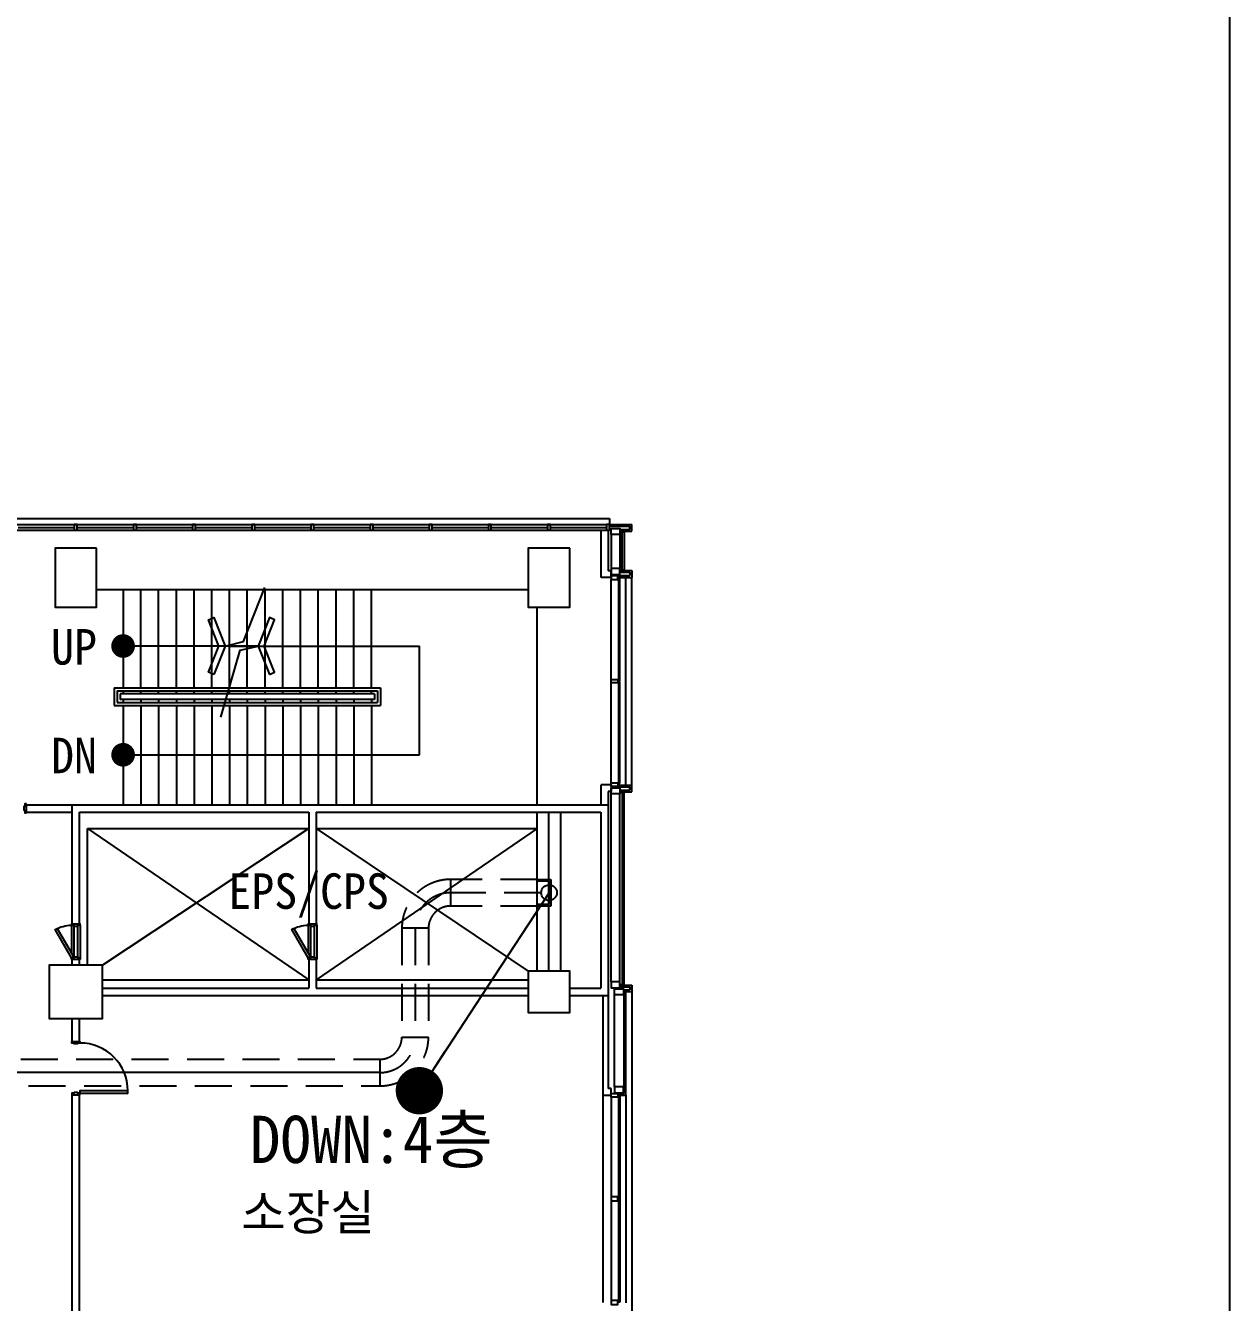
# Model space of a CAD drawing. Header units: millimetres. Extents: x -90599 to 108401, y -635096 to -480023.
# Drawn here: x 88046 to 108401, y -560101 to -538520 of the extents above; entities that cross this region are included whole.
import ezdxf

# ---------------------------------------------------------------- set-up
doc = ezdxf.new("R2010")
doc.units = ezdxf.units.MM
doc.linetypes.add('HIDDEN2', pattern=[0.1875, 0.125, -0.0625])
for name, color, linetype in [('TT-BASE', 253, 'Continuous'), ('TT-CABL', 4, 'Continuous'), ('TT-SYMB', 2, 'Continuous'), ('TT-TEXT', 3, 'Continuous'), ('TT-TRAY', 4, 'Continuous')]:
    doc.layers.add(name, color=color, linetype=linetype)
doc.layers.add('TX-PAPR', color=2, linetype='Continuous', plot=False)
doc.styles.get("Standard").update_dxf_attribs({"font": 'GulimChe.ttf'})
doc.styles.add('굴림체', font='GulimChe.ttf')
doc.linetypes.add('BATTINB', pattern='A,0,-0.0025,[134,GulimChe.ttf,S=0.0025,R=0,X=-0.0025,Y=0.01],-0.005,[134,GulimChe.ttf,S=0.0025,R=180,X=0.0025,Y=0.01],-0.0025', length=0.01)
doc.dimstyles.new('경부선-150', dxfattribs={"dimscale": 150, "dimtxt": 3, "dimasz": 1.2, "dimexe": 1.5, "dimexo": 1.5, "dimgap": 1, "dimtad": 1, "dimdec": 0, "dimdsep": 46, "dimtxsty": '굴림체', "dimblk": 'ARCHTICK', "dimcen": 1, "dimdle": 1, "dimclrd": 256, "dimclre": 256, "dimclrt": 256, "dimaunit": 1, "dimadec": 0, "dimazin": 0, "dimtfac": 1, "dimtdec": 0, "dimtix": 1, "dimtmove": 2, "dimatfit": 3, "dimldrblk": 'DOT', "dimfxl": 0, "dimtvp": 2, "dimlwd": -1, "dimlwe": -1, "dimarcsym": 0})

msp = doc.modelspace()

# ---------------------------------------------------------------- linework, layer by layer
at = {"layer": 'TT-BASE'}
for p, q in [((3600, -546851), (97921, -546851)), ((97921, -546851), (97921, -546951)), ((3600, -546951), (97871, -546951)), ((3600, -547051), (97871, -547051)), ((87921, -547001), (88871, -547001)), ((88921, -547001), (89871, -547001)), ((89921, -547001), (90871, -547001)), ((90921, -547001), (91871, -547001)), ((91921, -547001), (92871, -547001)), ((92921, -547001), (93871, -547001)), ((93921, -547001), (94871, -547001)), ((94921, -547001), (95871, -547001)), ((95921, -547001), (96871, -547001)), ((96921, -547001), (97871, -547001)), ((97781, -547051), (97896, -547051)), ((97781, -547851), (97781, -547051)), ((97896, -547051), (97896, -547736)), ((97921, -546951), (98296, -546951)), ((97921, -546981), (98266, -546981)), ((98111, -547036), (98266, -547036)), ((98111, -547062), (98111, -547036)), ((98111, -547066), (98111, -547062)), ((98111, -547066), (98296, -547066)), ((98266, -547036), (98266, -546981)), ((98296, -547066), (98296, -546951)), ((97946, -547121), (97946, -547696)), ((98096, -547121), (98096, -547696)), ((98111, -547076), (98166, -547076)), ((98131, -547717), (98131, -547076)), ((98166, -547076), (98166, -547721)), ((97946, -547851), (97781, -547851)), ((97946, -547736), (97896, -547736)), ((97946, -547851), (97946, -547736)), ((97946, -551321), (97946, -547881)), ((98072, -547816), (98266, -547816)), ((98072, -547842), (98072, -547816)), ((98072, -547846), (98072, -547842)), ((98072, -547846), (98296, -547846)), ((98072, -547856), (98072, -549596)), ((98072, -547856), (98096, -547856)), ((98096, -549596), (98096, -547856)), ((98111, -547721), (98166, -547721)), ((98111, -547731), (98111, -547735)), ((98111, -547731), (98296, -547731)), ((98111, -547735), (98111, -547761)), ((98111, -547761), (98266, -547761)), ((98196, -551356), (98196, -547846)), ((98266, -547761), (98266, -547816)), ((98296, -547731), (98296, -547846)), ((98296, -551356), (98296, -547846)), ((89246, -548051), (96546, -548051)), ((89696, -548051), (89696, -549713)), ((89996, -549713), (89996, -548051)), ((90296, -549713), (90296, -548051)), ((90596, -549713), (90596, -548051)), ((90896, -549713), (90896, -548051)), ((91196, -549713), (91196, -548051)), ((91496, -549713), (91496, -548051)), ((91796, -549713), (91796, -548051)), ((92096, -549713), (92096, -548051)), ((92396, -549713), (92396, -548051)), ((92696, -549713), (92696, -548051)), ((92996, -549713), (92996, -548051)), ((93296, -549713), (93296, -548051)), ((93596, -549713), (93596, -548051)), ((93896, -549713), (93896, -548051)), ((96696, -551688), (96696, -548351)), ((91419, -549007), (89696, -549007)), ((91511, -549007), (94706, -549007)), ((94706, -550845), (94706, -549007)), ((94706, -550845), (94706, -549007)), ((98072, -549596), (98096, -549596)), ((98072, -549606), (98072, -551346)), ((98072, -549606), (98096, -549606)), ((98096, -551331), (98096, -549606)), ((89546, -549713), (94046, -549713)), ((89546, -549713), (89546, -550013)), ((89596, -549763), (93996, -549763)), ((89596, -549763), (89596, -549963)), ((93946, -549813), (89646, -549813)), ((89646, -549813), (89646, -549913)), ((89696, -549763), (89696, -549813)), ((89996, -549813), (89996, -549763)), ((90296, -549813), (90296, -549763)), ((90596, -549813), (90596, -549763)), ((90896, -549813), (90896, -549763)), ((91196, -549813), (91196, -549763)), ((91496, -549813), (91496, -549763)), ((91796, -549813), (91796, -549763)), ((92096, -549813), (92096, -549763)), ((92396, -549813), (92396, -549763)), ((92696, -549813), (92696, -549763)), ((92996, -549813), (92996, -549763)), ((93296, -549813), (93296, -549763)), ((93596, -549813), (93596, -549763)), ((93896, -549813), (93896, -549763)), ((93946, -549813), (93946, -549913)), ((93996, -549763), (93996, -549963)), ((94046, -549713), (94046, -550013)), ((89546, -550013), (94046, -550013)), ((89596, -549963), (93996, -549963)), ((93946, -549913), (89646, -549913)), ((89696, -549913), (89696, -549963)), ((89696, -550013), (89696, -551676)), ((89996, -549913), (89996, -549963)), ((89996, -550013), (89996, -551676)), ((90296, -549913), (90296, -549963)), ((90296, -550013), (90296, -551676)), ((90596, -549913), (90596, -549963)), ((90596, -550013), (90596, -551676)), ((90896, -549913), (90896, -549963)), ((90896, -550013), (90896, -551676)), ((91196, -549913), (91196, -549963)), ((91196, -550013), (91196, -551676)), ((91496, -549913), (91496, -549963)), ((91496, -550013), (91496, -551676)), ((91796, -549913), (91796, -549963)), ((91796, -550013), (91796, -551676)), ((92096, -549913), (92096, -549963)), ((92096, -550013), (92096, -551676)), ((92396, -549913), (92396, -549963)), ((92396, -550013), (92396, -551676)), ((92696, -549913), (92696, -549963)), ((92696, -550013), (92696, -551676)), ((92996, -549913), (92996, -549963)), ((92996, -550013), (92996, -551676)), ((93296, -549913), (93296, -549963)), ((93296, -550013), (93296, -551676)), ((93596, -549913), (93596, -549963)), ((93596, -550013), (93596, -551676)), ((93896, -549913), (93896, -549963)), ((93896, -550013), (93896, -551676)), ((89696, -550845), (94706, -550845)), ((89696, -550845), (94706, -550845)), ((97781, -551688), (97781, -551351)), ((97946, -551351), (97781, -551351)), ((97946, -551351), (97946, -551466)), ((98072, -551346), (98096, -551346)), ((98072, -551356), (98072, -551360)), ((98072, -551356), (98296, -551356)), ((98072, -551360), (98072, -551386)), ((98296, -551471), (98296, -551356)), ((97896, -551466), (97896, -556486)), ((97946, -551466), (97896, -551466)), ((97946, -554681), (97946, -551506)), ((98072, -551386), (98266, -551386)), ((98096, -554681), (98096, -551506)), ((98111, -551441), (98266, -551441)), ((98111, -551467), (98111, -551441)), ((98111, -551471), (98111, -551467)), ((98111, -551471), (98296, -551471)), ((98111, -551481), (98166, -551481)), ((98131, -551470), (98131, -554722)), ((98166, -554726), (98166, -551481)), ((98266, -551441), (98266, -551386)), ((88059, -551688), (97896, -551688)), ((88059, -551688), (88059, -551813)), ((88059, -551813), (88834, -551813)), ((88834, -553701), (88834, -551688)), ((88959, -551813), (92834, -551813)), ((88959, -553701), (88959, -551813)), ((92834, -551813), (92834, -553701)), ((92959, -551813), (92959, -553701)), ((92959, -551813), (97771, -551813)), ((96696, -554501), (96696, -551813)), ((96896, -554501), (96896, -551813)), ((97096, -554501), (97096, -551813)), ((97771, -551813), (97771, -554788)), ((89096, -552088), (92834, -552088)), ((89096, -552088), (92834, -554651)), ((89096, -554401), (89096, -552088)), ((92834, -552088), (89346, -554401)), ((96696, -552088), (92959, -554651)), ((92959, -552088), (96546, -554501)), ((92959, -552088), (96696, -552088)), ((88822, -553726), (88822, -554196)), ((88834, -553701), (88956, -553701)), ((88863, -553741), (88863, -554261)), ((88931, -554261), (88931, -553741)), ((88972, -553726), (88972, -554276)), ((92822, -553726), (92822, -554196)), ((92834, -553701), (92956, -553701)), ((92863, -553741), (92863, -554261)), ((92931, -554261), (92931, -553741)), ((92972, -553726), (92972, -554276)), ((88834, -554301), (88956, -554301)), ((88834, -554401), (88834, -554301)), ((88959, -554401), (88959, -554301)), ((92834, -554301), (92834, -554788)), ((92834, -554301), (92956, -554301)), ((92959, -554301), (92959, -554788)), ((89346, -554651), (92834, -554651)), ((89346, -554788), (92834, -554788)), ((92959, -554651), (96546, -554651)), ((92959, -554788), (96546, -554788)), ((97246, -554788), (97771, -554788)), ((98107, -554726), (98107, -554722)), ((98107, -554726), (98166, -554726)), ((98107, -554736), (98107, -554740)), ((98107, -554736), (98296, -554736)), ((98107, -554740), (98107, -554766)), ((98107, -554766), (98266, -554766)), ((98166, -554816), (98266, -554816)), ((98166, -554842), (98166, -554816)), ((98266, -554766), (98266, -554816)), ((98296, -554736), (98296, -554846)), ((89346, -554913), (96546, -554913)), ((97246, -554913), (97896, -554913)), ((97806, -554913), (97806, -556601)), ((98006, -556456), (98006, -554901)), ((98166, -554846), (98166, -554842)), ((98166, -554846), (98296, -554846)), ((98166, -556566), (98166, -554856)), ((98166, -554856), (98196, -554856)), ((98196, -556601), (98196, -554856)), ((98296, -554846), (98296, -564972)), ((88834, -555716), (88834, -555301)), ((88959, -555716), (88959, -555301)), ((88839, -555691), (88954, -555691)), ((97946, -556486), (97896, -556486)), ((97946, -556601), (97946, -556486)), ((88834, -561401), (88834, -556566)), ((88839, -556591), (88954, -556591)), ((88959, -561401), (88959, -556566)), ((97806, -556601), (97806, -560101)), ((97946, -556601), (97806, -556601)), ((97946, -556634), (97946, -560068)), ((98072, -556566), (98166, -556566)), ((98072, -556596), (98072, -556566)), ((98072, -556596), (98196, -556596)), ((98072, -556606), (98072, -560096)), ((98096, -556606), (98072, -556606)), ((98096, -556606), (98096, -560096)), ((98196, -556596), (98196, -560106)), ((98096, -560096), (98072, -560096))]:
    msp.add_line(p, q, dxfattribs=at)
for points in [[(88871, -547051), (88921, -547051), (88921, -546951), (88871, -546951)], [(89871, -547051), (89921, -547051), (89921, -546951), (89871, -546951)], [(90871, -547051), (90921, -547051), (90921, -546951), (90871, -546951)], [(91871, -547051), (91921, -547051), (91921, -546951), (91871, -546951)], [(92871, -547051), (92921, -547051), (92921, -546951), (92871, -546951)], [(93871, -547051), (93921, -547051), (93921, -546951), (93871, -546951)], [(94871, -547051), (94921, -547051), (94921, -546951), (94871, -546951)], [(95871, -547051), (95921, -547051), (95921, -546951), (95871, -546951)], [(96871, -547051), (96921, -547051), (96921, -546951), (96871, -546951)], [(97871, -547051), (97921, -547051), (97921, -546951), (97871, -546951)], [(89246, -547351), (88546, -547351), (88546, -548351), (89246, -548351)], [(97246, -547351), (96546, -547351), (96546, -548351), (97246, -548351)], [(91227, -549487), (91138, -549451), (91315, -549007), (91138, -548563), (91227, -548527), (91419, -549007)], [(92169, -549487), (92258, -549451), (92080, -549007), (92258, -548563), (92169, -548527), (91977, -549007)], [(89346, -554401), (88446, -554401), (88446, -555301), (89346, -555301)], [(96546, -554501), (96546, -555201), (97246, -555201), (97246, -554501)], [(98006, -556456), (98006, -556556), (98156, -556556), (98156, -556456)], [(97946, -556634), (97946, -556568), (98061, -556568), (98061, -556634)], [(97946, -558318), (97946, -558384), (98061, -558384), (98061, -558318)], [(97946, -560068), (97946, -560134), (98061, -560134), (98061, -560068)]]:
    msp.add_lwpolyline(points, close=True, dxfattribs=at)
at = {"layer": 'TT-BASE', "flags": 128}
for points in [[(98096, -547121), (97946, -547121), (97946, -547021), (98096, -547021)], [(98096, -547696), (97946, -547696), (97946, -547796), (98096, -547796)], [(98061, -547821), (97946, -547821), (97946, -547881), (98061, -547881)], [(98061, -549631), (97946, -549631), (97946, -549571), (98061, -549571)], [(98061, -551381), (97946, -551381), (97946, -551321), (98061, -551321)], [(98096, -551506), (97946, -551506), (97946, -551406), (98096, -551406)], [(98096, -554681), (97946, -554681), (97946, -554781), (98096, -554781)], [(98156, -554901), (98006, -554901), (98006, -554801), (98156, -554801)]]:
    msp.add_lwpolyline(points, close=True, dxfattribs=at)
at = {"layer": 'TT-BASE'}
for points in [[(91349, -550210), (91675, -549079), (91977, -549007), (91419, -549007), (91733, -548930), (92092, -548016)], [(88834, -553701), (88822, -553701), (88822, -553726), (88863, -553726), (88863, -553741), (88931, -553741), (88931, -553726), (88972, -553726), (88972, -553701), (88960, -553701)], [(92834, -553701), (92822, -553701), (92822, -553726), (92863, -553726), (92863, -553741), (92931, -553741), (92931, -553726), (92972, -553726), (92972, -553701), (92960, -553701)], [(88834, -554301), (88822, -554301), (88822, -554276), (88863, -554276), (88863, -554261), (88931, -554261), (88931, -554276), (88972, -554276), (88972, -554301), (88960, -554301)], [(92834, -554301), (92822, -554301), (92822, -554276), (92863, -554276), (92863, -554261), (92931, -554261), (92931, -554276), (92972, -554276), (92972, -554301), (92960, -554301)]]:
    msp.add_lwpolyline(points, dxfattribs=at)
at = {"layer": 'TT-BASE', "const_width": 200}
for points in [[(89596, -549007, 1), (89796, -549007, 1)], [(89596, -550845, 1), (89796, -550845, 1)]]:
    msp.add_lwpolyline(points, format="xyb", close=True, dxfattribs=at)
at = {"layer": 'TT-BASE'}
msp.add_lwpolyline([(89660, -550845, 71.9, 71.9, 1), (89732, -550845, 71.9, 71.9, 1)], format="xyseb", close=True, dxfattribs=at)
at = {"layer": 'TT-BASE', "linetype": 'Continuous'}
for points in [[(88059, -551688), (88059, -551676), (88034, -551676), (88034, -551719), (88019, -551719), (88019, -551782), (88034, -551782), (88034, -551825), (88059, -551825), (88059, -551813)], [(88954, -555691), (88966, -555691), (88966, -555716), (88923, -555716), (88923, -555731), (88870, -555731), (88870, -555716), (88827, -555716), (88827, -555691), (88839, -555691)], [(88954, -556591), (88966, -556591), (88966, -556566), (88923, -556566), (88923, -556551), (88870, -556551), (88870, -556566), (88827, -556566), (88827, -556591), (88839, -556591)]]:
    msp.add_lwpolyline(points, dxfattribs=at)
at = {"layer": 'TT-BASE'}
for points in [[(88582, -553781), (88856, -554256), (88822, -554276), (88547, -553799, -0.131652), (88822, -553726)], [(92582, -553781), (92856, -554256), (92822, -554276), (92547, -553799, -0.131652), (92822, -553726)]]:
    msp.add_lwpolyline(points, format="xyb", dxfattribs=at)
at = {"layer": 'TT-BASE', "linetype": 'Continuous'}
msp.add_lwpolyline([(88966, -556566), (89776, -556566), (89776, -556526), (88966, -556526)], close=True, dxfattribs=at)
at = {"layer": 'TT-BASE'}
msp.add_arc((88966, -556526), 810, 0, 90, dxfattribs=at)
at = {"layer": 'TT-CABL', "ltscale": 0.6, "flags": 128}
msp.add_lwpolyline([(94034, -556214), (10289, -556214, 0.414214), (9789, -556714), (9789, -563818, -0.414214), (9059, -564548), (6403, -564548, -0.421719), (5645, -563827, -0.421719)], format="xyb", dxfattribs=at)
at = {"layer": 'TT-SYMB'}
msp.add_circle((96898, -553176), 133, dxfattribs=at)
at = {"layer": 'TT-TRAY', "linetype": 'HIDDEN2', "ltscale": 5000}
for p, q in [((95234, -553401), (95234, -552951)), ((96703, -552951), (95234, -552951)), ((96765, -553176), (95234, -553176)), ((96703, -553401), (95234, -553401)), ((94409, -553776), (94409, -555616)), ((94859, -553776), (94409, -553776)), ((94634, -553776), (94634, -555616)), ((94859, -553776), (94859, -555616)), ((94409, -555616), (94859, -555616)), ((-67660, -555991), (94034, -555991)), ((94034, -555991), (94034, -556441)), ((10286, -556441), (94034, -556441))]:
    msp.add_line(p, q, dxfattribs=at)
msp.add_lwpolyline([(96703, -552951), (96928, -552951), (96928, -553401), (96703, -553401), (96703, -553371), (96898, -553371), (96898, -552981), (96703, -552981)], close=True, dxfattribs=at)
for centre, radius, start, end in [((95234, -553776), 825, 90, 180), ((95234, -553776), 600, 90, 180), ((95234, -553776), 375, 90, 180), ((94034, -555616), 825, 270, 0), ((94034, -555616), 375, 270, 0), ((94034, -555616), 600, 270, 0)]:
    msp.add_arc(centre, radius, start, end, dxfattribs=at)
at = {"layer": 'TX-PAPR'}
msp.add_lwpolyline([(-90599, -506096), (108401, -506096), (108401, -635096), (-90599, -635096)], close=True, dxfattribs=at)

# ---------------------------------------------------------------- texts
at = {"layer": 'TT-BASE'}
for s, p in [('UP', (88478, -549320)), ('DN', (88478, -551157)), ('EPS/CPS', (91475, -553449)), ('소장실', (91694, -558877))]:
    msp.add_text(s, height=600, dxfattribs=at).set_placement(p)
at = {"layer": 'TT-TEXT', "linetype": 'BATTINB'}
msp.add_text('DOWN:4층', height=800, dxfattribs=at).set_placement((91838, -557745))

# ---------------------------------------------------------------- leaders
at = {"layer": 'TT-SYMB'}
msp.add_leader([(94705, -556522), (95857, -554764), (96898, -553176)], dimstyle='경부선-150', override={"dimscale": 80, "dimasz": 10, "dimexe": 2, "dimexo": 3, "dimtad": 0, "dimtxsty": 'Standard', "dimtolj": 1}, dxfattribs=at)

doc.saveas('drawing.dxf')
